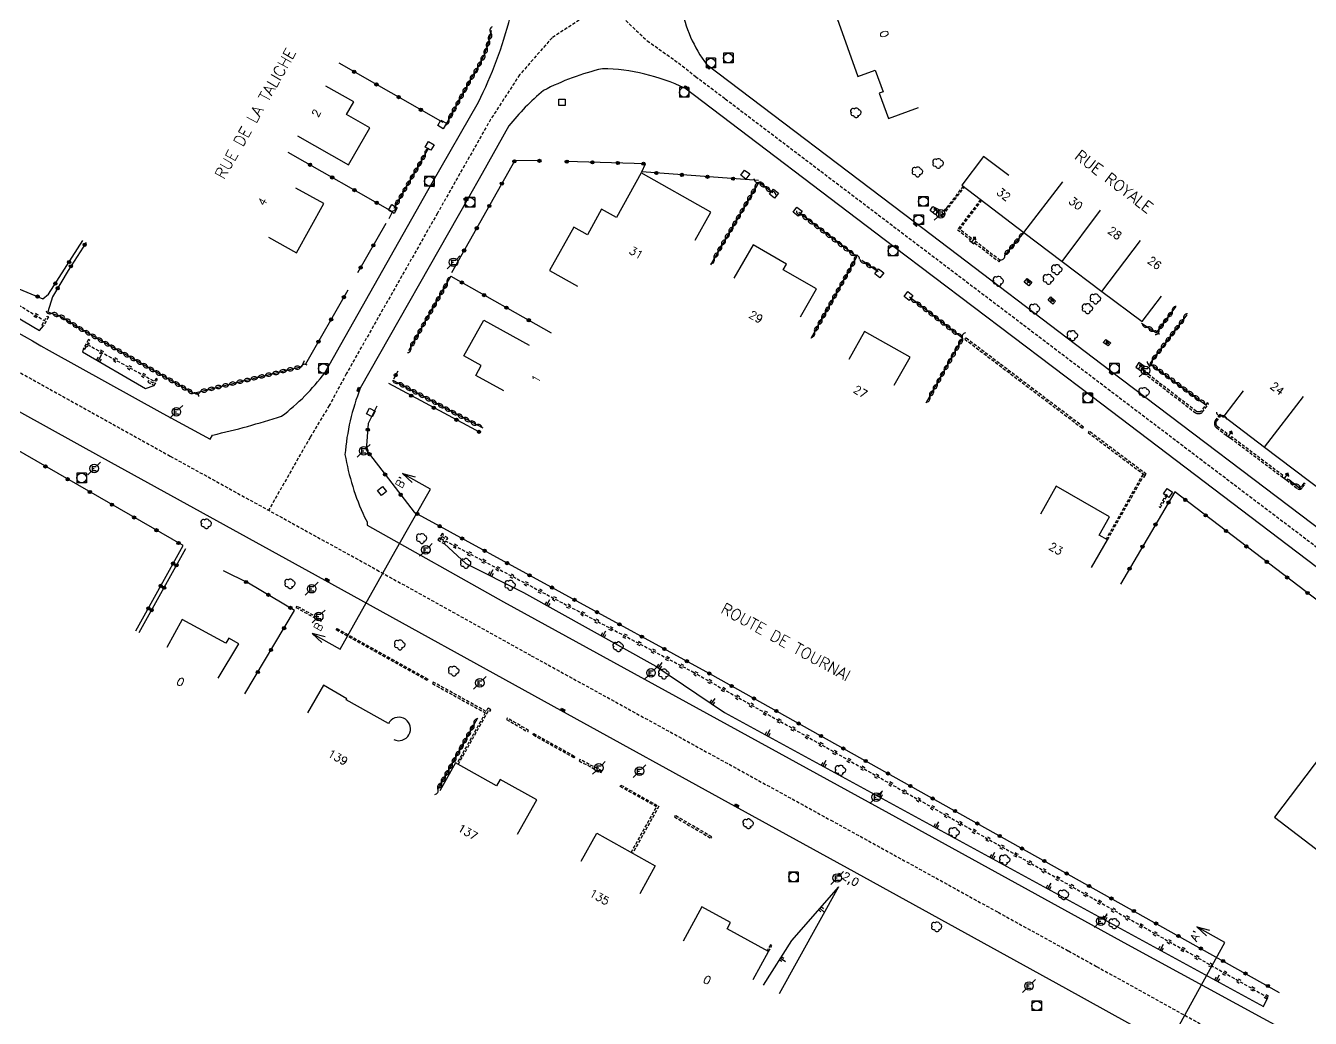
# Model space of a CAD drawing. Header units: millimetres. Extents: x 108999 to 110000, y 127999 to 129001.
# Drawn here: x 109191.7 to 109392.4, y 128719.7 to 128874.8 of the extents above; entities that cross this region are included whole.
import ezdxf
from ezdxf.enums import TextEntityAlignment as Align

# ---------------------------------------------------------------- set-up
doc = ezdxf.new("R2010")
doc.units = ezdxf.units.MM
doc.linetypes.add('DASHED', pattern=[0.75, 0.5, -0.25])
doc.layers.get('0').update_dxf_attribs({"linetype": 'CONTINUOUS'})
for name, color, linetype in [('W0001', 6, 'DASHED'), ('W0008', 7, 'CONTINUOUS'), ('W0100', 7, 'CONTINUOUS'), ('W0112', 1, 'DASHED'), ('W0211', 2, 'CONTINUOUS'), ('W0220', 5, 'DASHED'), ('W0300', 7, 'CONTINUOUS'), ('W0310', 3, 'CONTINUOUS'), ('W0322', 7, 'CONTINUOUS'), ('W0400', 7, 'CONTINUOUS'), ('W0420', 7, 'CONTINUOUS'), ('W0471', 7, 'CONTINUOUS'), ('W0851', 7, 'CONTINUOUS'), ('W0989', 7, 'CONTINUOUS'), ('W0991', 7, 'CONTINUOUS'), ('W1102', 7, 'CONTINUOUS')]:
    doc.layers.add(name, color=color, linetype=linetype)
doc.styles.get("Standard").update_dxf_attribs({"font": 'romans.shx', "width": 0.85})

# ---------------------------------------------------------------- blocks, each defined once
blk = doc.blocks.new('T471')
for p, q in [((-0.333334, 0.333334), (-0.333334, -0.333334)), ((-0.333334, 0.333334), (0.333334, 0.333334)), ((-0.333334, 0), (0, 0)), ((0.500001, 0.500001), (1.000002, 1.000002)), ((-0.500001, -0.500001), (-1.000002, -1.000002)), ((-0.333334, -0.333334), (0.333334, -0.333334))]:
    blk.add_line(p, q)
blk.add_ellipse((0, 0), major_axis=(0.471405, 0.471405), ratio=1, start_param=5.4977871438, end_param=11.780972451)
blk = doc.blocks.new('T420')
for p, q in [((0.75, 0.75), (-0.75, 0.75)), ((-0.75, 0.75), (-0.75, -0.75)), ((0.75, 0.75), (0.75, -0.75)), ((0.75, -0.75), (-0.75, -0.75))]:
    blk.add_line(p, q)
blk.add_ellipse((0, 0), major_axis=(-0.53, 0.53), ratio=1, start_param=3.926991, end_param=10.210176)
blk = doc.blocks.new('T400')
for p, q in [((-0.15, 0.3), (0.15, 0.3)), ((-0.15, -0.25), (-0.15, 0.3)), ((-0.15, 0.15), (0.15, 0.15)), ((-0.15, 0), (0.15, 0)), ((0.15, 0.3), (0.15, -0.25)), ((-0.15, -0.15), (0.15, -0.15)), ((-0.15, -0.25), (-0.15, -0.3)), ((-0.15, -0.3), (0.15, -0.3)), ((0.15, -0.3), (0.15, -0.25))]:
    blk.add_line(p, q)
blk = doc.blocks.new('t112o')
at = {"color": 0, "linetype": 'Continuous'}
for p, q in [((-0.5, 0.5), (0.5, 0.5)), ((-0.5, -0.5), (-0.5, 0.5)), ((0.5, 0.5), (0.5, -0.5)), ((0.5, -0.5), (-0.5, -0.5))]:
    blk.add_line(p, q, dxfattribs=at)
blk = doc.blocks.new('T300')
for p, q in [((-0.8, 0.51), (-0.86, 0.34)), ((-0.86, 0.34), (-0.86, 0.17)), ((-0.86, 0.17), (-0.74, 0.06)), ((-0.69, 0.63), (-0.8, 0.51)), ((-0.8, -0.06), (-0.74, 0.06)), ((-0.74, 0.06), (-0.69, 0.11)), ((-0.57, 0.69), (-0.69, 0.63)), ((-0.46, 0.69), (-0.57, 0.69)), ((-0.29, 0.63), (-0.46, 0.69)), ((-0.29, 0.63), (-0.17, 0.74)), ((-0.23, 0.57), (-0.29, 0.63)), ((-0.17, 0.74), (-0.06, 0.8)), ((-0.06, 0.8), (0.06, 0.8)), ((0.06, 0.8), (0.23, 0.74)), ((0.23, 0.74), (0.34, 0.63)), ((0.34, 0.63), (0.4, 0.51)), ((0.46, 0.46), (0.34, 0.46)), ((0.4, 0.51), (0.4, 0.46)), ((0.57, 0.4), (0.46, 0.46)), ((0.57, 0.4), (0.69, 0.29)), ((0.69, 0.29), (0.74, 0.17)), ((0.74, 0.06), (0.69, -0.17)), ((0.74, 0.17), (0.74, 0.06)), ((-0.8, -0.17), (-0.8, -0.06)), ((-0.8, -0.23), (-0.8, -0.17)), ((-0.74, -0.34), (-0.8, -0.23)), ((-0.69, -0.4), (-0.74, -0.34)), ((-0.51, -0.46), (-0.69, -0.4)), ((-0.4, -0.46), (-0.51, -0.46)), ((-0.4, -0.46), (-0.34, -0.46)), ((-0.34, -0.46), (-0.34, -0.4)), ((-0.34, -0.51), (-0.34, -0.46)), ((-0.29, -0.63), (-0.34, -0.51)), ((-0.17, -0.74), (-0.29, -0.63)), ((-0.06, -0.8), (-0.17, -0.74)), ((0.06, -0.8), (-0.06, -0.8)), ((0.17, -0.74), (0.06, -0.8)), ((0.23, -0.69), (0.17, -0.74)), ((0.29, -0.46), (0.23, -0.46)), ((0.29, -0.63), (0.23, -0.69)), ((0.46, -0.4), (0.29, -0.46)), ((0.34, -0.51), (0.29, -0.63)), ((0.34, -0.51), (0.34, -0.46)), ((0.57, -0.34), (0.46, -0.4)), ((0.63, -0.29), (0.57, -0.34)), ((0.69, -0.17), (0.63, -0.29))]:
    blk.add_line(p, q)
blk = doc.blocks.new('T851')
for p, q in [((-0.25, -0.15), (0, 0.32)), ((0, 0.32), (0.25, -0.15)), ((-0.25, -0.15), (0.25, -0.15))]:
    blk.add_line(p, q)
for major_axis in [(-0.106, 0.106), (-0.0354, 0.0354), (-0.0236, 0.0236)]:
    blk.add_ellipse((0, 0), major_axis=major_axis, ratio=1, start_param=3.926991, end_param=10.210176)
blk = doc.blocks.new('t322o')
at = {"color": 0, "linetype": 'Continuous'}
for radius in [0.25, 0.15]:
    blk.add_circle((0, 0), radius, dxfattribs=at)
blk = doc.blocks.new('t211o')
at = {"color": 0, "linetype": 'Continuous'}
for p, q in [((-0.29, 0.5), (-0.29, 0)), ((0, 1), (0, 0)), ((0.29, 0.5), (0.29, 0))]:
    blk.add_line(p, q, dxfattribs=at)
blk = doc.blocks.new('t310o')
at = {"color": 0, "linetype": 'Continuous'}
for centre, start, end in [((-0.5, 0.38), 216.8699, 323.1304), ((0.5, -0.37), 36.8699, 143.1303)]:
    blk.add_arc(centre, 0.625, start, end, dxfattribs=at)

msp = doc.modelspace()

# ---------------------------------------------------------------- linework, layer by layer
at = {"layer": 'W0001'}
for points in [[(109218.88, 129000), (109242.31, 128952.17), (109251.28, 128933.82), (109258.03, 128920), (109263.71, 128908.37), (109267.63, 128899.97), (109271.71, 128891.33), (109273.48, 128886.89), (109288.84, 128872.42), (109293.72, 128868.96), (109296.39, 128866.85), (109301.04, 128863.35), (109375.18, 128807.13), (109419.98, 128773.21)], [(109601.92, 129000), (109576.62, 128990.78), (109544.99, 128979.3), (109517.82, 128969.42), (109501.55, 128963.53), (109487.02, 128958.24), (109457.7, 128947.6), (109437.48, 128940.28), (109347.92, 128907.7), (109333.2, 128902.34), (109310.71, 128894.19), (109306.69, 128892.74), (109293.49, 128886.64), (109289.6, 128882.91), (109273.96, 128872.9), (109268.9, 128867.09), (109264.37, 128860.14), (109256.05, 128845.46), (109241.82, 128820.38), (109239.15, 128815.41), (109236.16, 128810.44), (109229.68, 128799.05)], [(109000, 128937.28), (109044.26, 128909.93), (109078.54, 128888.48), (109150.72, 128844.09), (109172.19, 128831.23), (109186.98, 128822.7), (109214.31, 128807.51), (109246.57, 128789.75), (109270.73, 128776.32), (109317.5, 128750.63), (109343.66, 128736.23), (109354.65, 128730.18), (109359.06, 128727.76)]]:
    msp.add_lwpolyline(points, dxfattribs=at)
at = {"layer": 'W0001', "flags": 128}
msp.add_lwpolyline([(109359.06, 128727.76), (109400.56, 128704.76), (109472.73, 128664.79), (109519.68, 128638.83), (109519.68, 128638.83)], dxfattribs=at)
at = {"layer": 'W0008'}
for p, q in [((109363.89, 128731.21), (109399.39, 128711.88)), ((109374.17, 128713.33), (109354.22, 128724.3))]:
    msp.add_line(p, q, dxfattribs=at)
at = {"layer": 'W0008', "flags": 128}
for points in [[(109000, 128943.19), (109053.34, 128910.28), (109110.86, 128874.83, 0.007), (109174.65, 128835.97, 0.0022), (109195.39, 128824.02), (109213.14, 128814.19), (109220.57, 128810.17), (109220.94, 128810.81, 0.0218), (109231.72, 128813.75, 0.0705), (109238.46, 128820.55), (109255.26, 128850.21), (109262.45, 128862.8, 0.0532), (109267.42, 128876.12, 0.0559), (109268.23, 128884.47, 0.084666), (109264.51, 128901.01), (109250.17, 128930.37), (109233.16, 128965.17), (109216.07, 129000)], [(109354.22, 128724.3), (109320.12, 128743.11), (109302.57, 128752.75), (109275.33, 128767.75), (109238.52, 128788.1), (109203.64, 128807.32), (109191.12, 128814.21, -0.0036), (109167.33, 128827.89, -0.0048), (109152.92, 128836.54), (109092.01, 128873.95), (109047.62, 128901.24), (109047.82, 128901.74), (109024.44, 128916.31), (109000, 128931.41)], [(109406.74, 128925.88), (109368.74, 128912.09), (109338.33, 128900.96), (109332.56, 128898.91), (109331.88, 128892.38), (109316.39, 128886.71), (109312.81, 128891.74), (109301.28, 128887.58, 0.0805), (109296.41, 128883.77, 0.0662), (109294.17, 128877.78, 0.1204), (109298.15, 128868.7), (109330.58, 128844.12), (109361.15, 128820.88), (109396.51, 128794.11)], [(109445.88, 128750.39), (109427.43, 128764.43), (109393.38, 128790.23), (109358.36, 128816.76), (109327.37, 128840.22), (109294.72, 128864.99, 0.107), (109281.83, 128868.06, 0.0603), (109272.64, 128864.65, 0.0498), (109267.22, 128859.12), (109263.03, 128851.68), (109260.8, 128847.7), (109244.01, 128818.14, 0.0724), (109241.61, 128807.75, 0.0637), (109244.65, 128797.99), (109245.08, 128797.24), (109245.08, 128796.71), (109266.36, 128784.73), (109326.58, 128751.72), (109363.89, 128731.21)]]:
    msp.add_lwpolyline(points, format="xyb", dxfattribs=at)
for points in [[(109238.5, 128779.25), (109236.51, 128779.79), (109240.87, 128777.34), (109246.82, 128787.92), (109249.48, 128792.64), (109254.95, 128802.35), (109250.59, 128804.8), (109252.58, 128804.26), (109252.58, 128804.26)], [(109250.59, 128804.8), (109252.09, 128803.39), (109252.09, 128803.39)], [(109236.51, 128779.79), (109238.01, 128778.37), (109238.01, 128778.37)], [(109362.87, 128708.25), (109360.88, 128708.78), (109365.26, 128706.37), (109371.11, 128717.01), (109373.72, 128721.76), (109379.09, 128731.52), (109374.71, 128733.93), (109376.7, 128733.41), (109376.7, 128733.41)], [(109374.71, 128733.93), (109376.22, 128732.53), (109376.22, 128732.53)]]:
    msp.add_lwpolyline(points, dxfattribs=at)
at = {"layer": 'W0100'}
for points in [[(109326.91, 128881.97), (109325.22, 128886.67), (109317.93, 128884.06), (109319.38, 128880.09), (109319.98, 128880.31), (109321.14, 128876.88), (109318.5, 128875.91), (109321.75, 128866.86), (109324.46, 128867.85), (109325.69, 128864.46), (109325.09, 128864.24), (109326.53, 128860.29), (109331.23, 128861.99)], [(109296.32, 128841.28), (109298.77, 128845.64), (109287.89, 128851.76), (109284.04, 128844.8), (109281.7, 128846.1), (109279.48, 128842.09), (109277.36, 128843.27), (109273.57, 128836.54), (109277.92, 128834.08)], [(109333.48, 128845.56), (109334.03, 128846.23), (109333.63, 128846.19), (109334.07, 128845.84), (109334.03, 128846.23)], [(109312.81, 128829.3), (109315.3, 128833.63), (109310.07, 128836.64), (109310.58, 128837.52), (109305.38, 128840.52), (109302.37, 128835.31)], [(109339.54, 128840.94), (109340.15, 128841.73), (109339.75, 128841.68), (109340.2, 128841.33), (109340.15, 128841.73)], [(109348.1, 128834.42), (109348.56, 128834.97), (109348.17, 128834.94), (109348.6, 128834.58), (109348.56, 128834.97)], [(109351.87, 128831.57), (109352.25, 128832.07), (109351.86, 128832.02), (109352.3, 128831.67), (109352.25, 128832.07)], [(109266.43, 128817.71), (109262.05, 128820.13), (109262.91, 128821.68), (109260.19, 128823.18), (109263.29, 128828.78), (109270.38, 128824.86)], [(109360.48, 128825.02), (109360.88, 128825.47), (109360.48, 128825.44), (109360.9, 128825.07), (109360.88, 128825.47)], [(109365.62, 128821.11), (109366.1, 128821.83), (109365.71, 128821.75), (109366.18, 128821.44), (109366.1, 128821.83)], [(109379.31, 128810.78), (109379.98, 128810.34)], [(109379.64, 128810.56), (109380.2, 128811.39), (109379.8, 128811.31), (109380.28, 128811), (109380.2, 128811.39)], [(109388.02, 128804.28), (109388.76, 128803.75)], [(109388.39, 128804.01), (109388.98, 128804.83), (109388.58, 128804.76), (109389.07, 128804.36), (109388.98, 128804.83)], [(109221.82, 128772.8), (109225.02, 128778.16), (109223.47, 128779.08), (109223, 128778.28), (109216.19, 128781.98), (109213.8, 128777.59)], [(109268.58, 128748.42), (109271.59, 128753.8), (109265.88, 128757), (109265.31, 128755.99), (109258.87, 128759.59), (109256.43, 128755.23)], [(109278.51, 128744.22), (109280.94, 128748.59), (109290.09, 128743.49), (109287.66, 128739.12)], [(109305.37, 128725.71), (109307.78, 128730.09), (109301.32, 128733.65), (109301.85, 128734.61), (109297.37, 128737.08), (109294.43, 128731.73)]]:
    msp.add_lwpolyline(points, dxfattribs=at)
at = {"layer": 'W0100', "flags": 128}
for points in [[(109234.21, 128857.56), (109242.17, 128853.03), (109245.48, 128858.84), (109241.87, 128860.9), (109242.98, 128862.86), (109238.64, 128865.34)], [(109345.35, 128851.34), (109341.36, 128854.36), (109337.97, 128849.87), (109347.69, 128842.44), (109353.66, 128837.95), (109359.86, 128833.25), (109366.19, 128828.53), (109369.18, 128832.53)], [(109229.66, 128841.71), (109234.02, 128839.27), (109238.32, 128846.97), (109233.96, 128849.41)], [(109339.34, 128841.34), (109339.21, 128841.19), (109339.86, 128840.68), (109339.97, 128840.84)], [(109327.44, 128818.62), (109329.9, 128822.98), (109322.77, 128826.99), (109320.32, 128822.63)], [(109381.97, 128817.74), (109378.92, 128813.78), (109385.27, 128808.9), (109394.45, 128801.98), (109397.46, 128805.97)], [(109358.26, 128790.09), (109360.75, 128794.42), (109359.44, 128795.17), (109361.08, 128798.04), (109352.74, 128802.81), (109350.26, 128798.46)]]:
    msp.add_lwpolyline(points, dxfattribs=at)
for points in [[(109334.61, 128845.96), (109334.25, 128845.73), (109333.9, 128845.24), (109333.05, 128845.88), (109333.34, 128846.35), (109333.45, 128846.51)], [(109348.19, 128835.27), (109348.94, 128834.68), (109348.48, 128834.12), (109347.73, 128834.71)], [(109351.89, 128832.38), (109352.62, 128831.75), (109352.23, 128831.26), (109351.5, 128831.89)], [(109360.5, 128825.74), (109361.26, 128825.2), (109360.86, 128824.75), (109360.1, 128825.29)], [(109365.67, 128822.15), (109365.19, 128821.42), (109366.05, 128820.79), (109366.53, 128821.51)], [(109405.28, 128775.41), (109386.82, 128751.07), (109401.43, 128739.93), (109419.93, 128764.27)]]:
    msp.add_lwpolyline(points, close=True, dxfattribs=at)
at = {"layer": 'W0100'}
msp.add_lwpolyline([(109249.24, 128763.22, 2.073992), (109248.59, 128766.01, 0.0354), (109248.42, 128765.73), (109241.79, 128769.45), (109241.88, 128769.58), (109238.27, 128771.7), (109235.74, 128767.39)], format="xyb", dxfattribs=at)
at = {"layer": 'W0112'}
for points in [[(109338.19, 128849.7), (109334.67, 128845.08), (109334.98, 128844.88), (109335.12, 128845.09), (109335.03, 128845.15), (109338.39, 128849.55)], [(109340.92, 128847.61), (109337.32, 128842.9), (109339.34, 128841.34), (109339.49, 128841.53), (109337.67, 128842.95), (109341.12, 128847.46)], [(109360.75, 128794.43), (109366.34, 128804.3), (109366.46, 128804.23), (109366.81, 128804.68), (109357.87, 128811.41), (109357.72, 128811.21), (109366.46, 128804.63), (109366.4, 128804.56), (109366.25, 128804.65), (109360.53, 128794.55)], [(109369.94, 128801.58), (109368.81, 128799.58), (109369.02, 128799.46), (109370.15, 128801.44)], [(109259.32, 128759.34), (109264.05, 128767.78), (109264.31, 128767.64), (109264.42, 128767.86), (109263.95, 128768.12), (109263.66, 128767.61), (109255.4, 128772.19), (109255.28, 128771.97), (109263.54, 128767.39), (109259.1, 128759.46)], [(109286.34, 128745.58), (109290.3, 128752.7), (109284.6, 128755.89), (109284.73, 128756.11), (109290.64, 128752.79), (109286.56, 128745.46)], [(109307.78, 128730.08), (109308.31, 128731.04), (109308.1, 128731.16), (109307.56, 128730.21)]]:
    msp.add_lwpolyline(points, dxfattribs=at)
for points in [[(109339.98, 128840.85), (109343.85, 128837.88), (109344, 128838.08), (109340.13, 128841.05)], [(109194.28, 128827.99), (109195.06, 128829.4), (109195.28, 128829.28), (109194.5, 128827.87)], [(109338.44, 128825.8), (109356.86, 128811.85), (109357.01, 128812.05), (109338.59, 128826)], [(109201.55, 128825.72), (109200.76, 128824.34), (109200.97, 128824.21), (109201.77, 128825.59)], [(109366.43, 128820.52), (109374.49, 128814.3), (109374.6, 128814.23), (109374.72, 128814.19), (109374.85, 128814.17), (109374.98, 128814.17), (109375.12, 128814.18), (109375.22, 128814.19), (109375.32, 128814.21), (109375.41, 128814.25), (109375.49, 128814.3), (109375.55, 128814.36), (109376.55, 128815.69), (109376.35, 128815.84), (109375.36, 128814.53), (109375.33, 128814.5), (109375.3, 128814.47), (109375.25, 128814.45), (109375.18, 128814.44), (109375.09, 128814.43), (109374.98, 128814.42), (109374.87, 128814.42), (109374.78, 128814.43), (109374.71, 128814.46), (109374.64, 128814.5), (109366.58, 128820.72)], [(109212.11, 128819.66), (109211.7, 128818.89), (109210.92, 128819.31), (109210.8, 128819.09), (109211.8, 128818.55), (109212.33, 128819.54)], [(109378.28, 128814.03), (109377.59, 128813.07), (109377.51, 128812.94), (109377.47, 128812.79), (109377.46, 128812.64), (109377.47, 128812.48), (109377.51, 128812.32), (109377.54, 128812.24), (109377.59, 128812.16), (109377.64, 128812.09), (109377.69, 128812.02), (109377.76, 128811.96), (109379.31, 128810.78), (109379.46, 128810.98), (109377.91, 128812.16), (109377.87, 128812.2), (109377.83, 128812.24), (109377.8, 128812.29), (109377.77, 128812.35), (109377.75, 128812.41), (109377.72, 128812.52), (109377.71, 128812.64), (109377.72, 128812.75), (109377.74, 128812.84), (109377.79, 128812.92), (109378.49, 128813.88)], [(109379.98, 128810.34), (109388.02, 128804.28), (109388.17, 128804.48), (109380.13, 128810.54)], [(109391.43, 128803.28), (109391.04, 128802.8), (109390.97, 128802.72), (109390.9, 128802.65), (109390.82, 128802.6), (109390.76, 128802.57), (109390.72, 128802.57), (109390.7, 128802.57), (109390.68, 128802.58), (109390.65, 128802.59), (109390.62, 128802.61), (109390.59, 128802.63), (109388.91, 128803.95), (109388.76, 128803.75), (109390.44, 128802.44), (109390.48, 128802.4), (109390.53, 128802.37), (109390.58, 128802.35), (109390.63, 128802.33), (109390.69, 128802.32), (109390.81, 128802.33), (109390.93, 128802.37), (109391.05, 128802.45), (109391.15, 128802.54), (109391.24, 128802.64), (109391.62, 128803.12)], [(109257.7, 128794.72), (109256.94, 128795.16), (109257.01, 128795.27), (109256.81, 128795.41), (109256.11, 128794.41), (109257.15, 128793.79), (109257.28, 128794.01), (109256.47, 128794.49), (109256.8, 128794.96), (109257.57, 128794.5)], [(109237.97, 128781.91), (109234.07, 128784.09), (109233.95, 128783.88), (109237.85, 128781.69)], [(109254.44, 128772.46), (109240.24, 128780.35), (109240.37, 128780.57), (109254.56, 128772.68)], [(109270.29, 128764.66), (109266.98, 128766.57), (109266.86, 128766.35), (109270.16, 128764.45)], [(109277.38, 128760.37), (109270.98, 128763.94), (109271.1, 128764.15), (109277.51, 128760.59)], [(109281.76, 128758.3), (109278.31, 128760.11), (109278.19, 128759.89), (109281.64, 128758.08)], [(109293.08, 128751.14), (109298.8, 128747.8), (109298.92, 128748.02), (109293.21, 128751.36)]]:
    msp.add_lwpolyline(points, close=True, dxfattribs=at)
at = {"layer": 'W0211', "flags": 128}
for points in [[(109059.71, 128912.94), (109058.5, 128911.45), (109057.72, 128909.79), (109071.73, 128901.25), (109088.89, 128891.16), (109111.78, 128876.01), (109126.42, 128866.83), (109150.6, 128851.96), (109175.47, 128838.04), (109193.86, 128827.16), (109194.5, 128827.87)], [(109200.76, 128824.34), (109200.6, 128823.81), (109210.42, 128818.1), (109211.8, 128818.55)], [(109257.15, 128793.79), (109260.51, 128790.74), (109269.49, 128786.19), (109290.18, 128774.67), (109300.91, 128767.45), (109385.14, 128721.49), (109385.79, 128722.93)], [(109318.72, 128740.18), (109309.46, 128723.46)]]:
    msp.add_lwpolyline(points, dxfattribs=at)
at = {"layer": 'W0211'}
msp.add_lwpolyline([(109318.72, 128740.18), (109311.37, 128731.83), (109306.94, 128724.84)], dxfattribs=at)
at = {"layer": 'W0220'}
for p, q in [((109159.22, 128850.35), (109194.66, 128828.68)), ((109192.99, 128829.41), (109193.2, 128829.28)), ((109193.2, 128829.28), (109193.41, 128829.15)), ((109193.25, 128829.84), (109193.46, 128829.71)), ((109193.46, 128829.71), (109193.67, 128829.58)), ((109201.23, 128824.75), (109201.45, 128824.63)), ((109201.39, 128824.94), (109211.86, 128819.19)), ((109201.47, 128825.18), (109201.69, 128825.06)), ((109203.44, 128824.1), (109203.66, 128823.98)), ((109203.66, 128823.98), (109203.88, 128823.86)), ((109203.2, 128823.66), (109203.42, 128823.54)), ((109203.42, 128823.54), (109203.64, 128823.42)), ((109205.39, 128822.46), (109205.61, 128822.34)), ((109205.61, 128822.34), (109205.83, 128822.22)), ((109205.63, 128822.9), (109205.85, 128822.78)), ((109205.85, 128822.78), (109206.07, 128822.65)), ((109207.58, 128821.25), (109207.8, 128821.13)), ((109207.8, 128821.13), (109208.02, 128821.01)), ((109207.82, 128821.69), (109208.04, 128821.57)), ((109208.04, 128821.57), (109208.26, 128821.45)), ((109209.77, 128820.05), (109209.99, 128819.93)), ((109209.99, 128819.93), (109210.21, 128819.81)), ((109210.01, 128820.49), (109210.23, 128820.37)), ((109210.23, 128820.37), (109210.45, 128820.25)), ((109256.58, 128794.65), (109295.96, 128773.79)), ((109258.74, 128793.79), (109258.96, 128793.67)), ((109258.51, 128793.34), (109258.73, 128793.23)), ((109258.73, 128793.23), (109258.95, 128793.11)), ((109258.96, 128793.67), (109259.18, 128793.55)), ((109260.72, 128792.17), (109260.94, 128792.06)), ((109260.94, 128792.06), (109261.16, 128791.94)), ((109260.95, 128792.62), (109261.17, 128792.5)), ((109261.17, 128792.5), (109261.39, 128792.38)), ((109262.93, 128791), (109263.15, 128790.89)), ((109263.15, 128790.89), (109263.37, 128790.77)), ((109263.16, 128791.45), (109263.38, 128791.33)), ((109263.38, 128791.33), (109263.6, 128791.21)), ((109265.14, 128789.83), (109265.36, 128789.72)), ((109265.37, 128790.28), (109265.59, 128790.16)), ((109265.59, 128790.16), (109265.81, 128790.04)), ((109265.36, 128789.72), (109265.58, 128789.6)), ((109267.35, 128788.66), (109267.57, 128788.55)), ((109267.57, 128788.55), (109267.79, 128788.43)), ((109267.58, 128789.11), (109267.8, 128788.99)), ((109267.8, 128788.99), (109268.02, 128788.87)), ((109269.79, 128787.93), (109270.01, 128787.82)), ((109270.01, 128787.82), (109270.23, 128787.7)), ((109269.55, 128787.49), (109269.78, 128787.38)), ((109269.78, 128787.38), (109270, 128787.26)), ((109271.76, 128786.32), (109271.98, 128786.21)), ((109271.98, 128786.21), (109272.21, 128786.09)), ((109272, 128786.76), (109272.22, 128786.65)), ((109272.22, 128786.65), (109272.44, 128786.53)), ((109273.97, 128785.15), (109274.19, 128785.04)), ((109274.19, 128785.04), (109274.41, 128784.92)), ((109274.21, 128785.59), (109274.43, 128785.48)), ((109274.43, 128785.48), (109274.65, 128785.36)), ((109276.18, 128783.98), (109276.4, 128783.87)), ((109276.4, 128783.87), (109276.62, 128783.75)), ((109276.42, 128784.42), (109276.64, 128784.31)), ((109276.64, 128784.31), (109276.86, 128784.19)), ((109278.39, 128782.81), (109278.61, 128782.69)), ((109278.61, 128782.69), (109278.83, 128782.58)), ((109278.62, 128783.25), (109278.85, 128783.14)), ((109278.85, 128783.14), (109279.07, 128783.02)), ((109280.83, 128782.08), (109281.05, 128781.97)), ((109281.05, 128781.97), (109281.28, 128781.85)), ((109280.6, 128781.64), (109280.82, 128781.52)), ((109280.82, 128781.52), (109281.04, 128781.41)), ((109282.81, 128780.47), (109283.03, 128780.35)), ((109283.03, 128780.35), (109283.25, 128780.24)), ((109283.04, 128780.91), (109283.26, 128780.8)), ((109283.26, 128780.8), (109283.48, 128780.68)), ((109285.25, 128779.74), (109285.47, 128779.63)), ((109285.02, 128779.3), (109285.24, 128779.18)), ((109285.24, 128779.18), (109285.46, 128779.07)), ((109285.47, 128779.63), (109285.69, 128779.51)), ((109287.23, 128778.13), (109287.45, 128778.01)), ((109287.45, 128778.01), (109287.67, 128777.9)), ((109287.46, 128778.57), (109287.68, 128778.46)), ((109287.68, 128778.46), (109287.9, 128778.34)), ((109289.44, 128776.96), (109289.66, 128776.84)), ((109289.66, 128776.84), (109289.88, 128776.73)), ((109289.67, 128777.4), (109289.89, 128777.28)), ((109289.89, 128777.28), (109290.11, 128777.17)), ((109291.65, 128775.79), (109291.87, 128775.67)), ((109291.88, 128776.23), (109292.1, 128776.11)), ((109292.1, 128776.11), (109292.32, 128776)), ((109291.87, 128775.67), (109292.09, 128775.56)), ((109293.85, 128774.62), (109294.08, 128774.5)), ((109294.08, 128774.5), (109294.3, 128774.39)), ((109294.09, 128775.06), (109294.31, 128774.94)), ((109294.31, 128774.94), (109294.53, 128774.83)), ((109295.96, 128773.79), (109385.79, 128722.93)), ((109296.3, 128773.88), (109296.52, 128773.76)), ((109296.52, 128773.76), (109296.74, 128773.63)), ((109296.05, 128773.45), (109296.27, 128773.32)), ((109296.27, 128773.32), (109296.49, 128773.2)), ((109298.23, 128772.21), (109298.45, 128772.09)), ((109298.45, 128772.09), (109298.66, 128771.97)), ((109298.48, 128772.65), (109298.69, 128772.53)), ((109298.69, 128772.53), (109298.91, 128772.4)), ((109300.41, 128770.98), (109300.62, 128770.86)), ((109300.62, 128770.86), (109300.84, 128770.74)), ((109300.65, 128771.42), (109300.87, 128771.29)), ((109300.87, 128771.29), (109301.09, 128771.17)), ((109302.58, 128769.75), (109302.8, 128769.63)), ((109302.83, 128770.19), (109303.04, 128770.06)), ((109303.04, 128770.06), (109303.26, 128769.94)), ((109302.8, 128769.63), (109303.02, 128769.5)), ((109304.76, 128768.52), (109304.97, 128768.4)), ((109304.97, 128768.4), (109305.19, 128768.27)), ((109305, 128768.95), (109305.22, 128768.83)), ((109305.22, 128768.83), (109305.44, 128768.71)), ((109307.18, 128767.72), (109307.4, 128767.6)), ((109306.93, 128767.29), (109307.15, 128767.16)), ((109307.15, 128767.16), (109307.37, 128767.04)), ((109307.4, 128767.6), (109307.61, 128767.48)), ((109309.11, 128766.06), (109309.32, 128765.93)), ((109309.32, 128765.93), (109309.54, 128765.81)), ((109309.35, 128766.49), (109309.57, 128766.37)), ((109309.57, 128766.37), (109309.79, 128766.24)), ((109311.28, 128764.82), (109311.5, 128764.7)), ((109311.5, 128764.7), (109311.72, 128764.58)), ((109311.53, 128765.26), (109311.75, 128765.14)), ((109311.75, 128765.14), (109311.96, 128765.01)), ((109313.7, 128764.03), (109313.92, 128763.9)), ((109313.92, 128763.9), (109314.14, 128763.78)), ((109313.46, 128763.59), (109313.68, 128763.47)), ((109313.68, 128763.47), (109313.89, 128763.35)), ((109315.63, 128762.36), (109315.85, 128762.24)), ((109315.85, 128762.24), (109316.07, 128762.11)), ((109315.88, 128762.8), (109316.1, 128762.67)), ((109316.1, 128762.67), (109316.32, 128762.55)), ((109317.81, 128761.13), (109318.03, 128761.01)), ((109318.03, 128761.01), (109318.24, 128760.88)), ((109318.06, 128761.56), (109318.27, 128761.44)), ((109318.27, 128761.44), (109318.49, 128761.32)), ((109319.98, 128759.9), (109320.2, 128759.77)), ((109320.2, 128759.77), (109320.42, 128759.65)), ((109320.23, 128760.33), (109320.45, 128760.21)), ((109320.45, 128760.21), (109320.67, 128760.09)), ((109322.16, 128758.67), (109322.38, 128758.54)), ((109322.38, 128758.54), (109322.6, 128758.42)), ((109322.41, 128759.1), (109322.62, 128758.98)), ((109322.62, 128758.98), (109322.84, 128758.85)), ((109324.58, 128757.87), (109324.8, 128757.75)), ((109324.8, 128757.75), (109325.02, 128757.62)), ((109324.34, 128757.43), (109324.55, 128757.31)), ((109324.55, 128757.31), (109324.77, 128757.19)), ((109326.51, 128756.2), (109326.73, 128756.08)), ((109326.73, 128756.08), (109326.95, 128755.96)), ((109326.76, 128756.64), (109326.98, 128756.51)), ((109326.98, 128756.51), (109327.19, 128756.39)), ((109328.69, 128754.97), (109328.9, 128754.85)), ((109328.9, 128754.85), (109329.12, 128754.72)), ((109328.93, 128755.41), (109329.15, 128755.28)), ((109329.15, 128755.28), (109329.37, 128755.16)), ((109330.86, 128753.74), (109331.08, 128753.62)), ((109331.11, 128754.17), (109331.33, 128754.05)), ((109331.33, 128754.05), (109331.54, 128753.93)), ((109331.08, 128753.62), (109331.3, 128753.49)), ((109333.04, 128752.51), (109333.26, 128752.38)), ((109333.26, 128752.38), (109333.47, 128752.26)), ((109333.28, 128752.94), (109333.5, 128752.82)), ((109333.5, 128752.82), (109333.72, 128752.7)), ((109335.46, 128751.71), (109335.68, 128751.59)), ((109335.21, 128751.27), (109335.43, 128751.15)), ((109335.43, 128751.15), (109335.65, 128751.03)), ((109335.68, 128751.59), (109335.89, 128751.46)), ((109337.39, 128750.04), (109337.61, 128749.92)), ((109337.61, 128749.92), (109337.82, 128749.8)), ((109337.64, 128750.48), (109337.85, 128750.35)), ((109337.85, 128750.35), (109338.07, 128750.23)), ((109339.56, 128748.81), (109339.78, 128748.69)), ((109339.78, 128748.69), (109340, 128748.56)), ((109339.81, 128749.25), (109340.03, 128749.12)), ((109340.03, 128749.12), (109340.25, 128749)), ((109341.99, 128748.01), (109342.2, 128747.89)), ((109342.2, 128747.89), (109342.42, 128747.77)), ((109341.74, 128747.58), (109341.96, 128747.46)), ((109341.96, 128747.46), (109342.18, 128747.33)), ((109343.92, 128746.35), (109344.13, 128746.22)), ((109344.13, 128746.22), (109344.35, 128746.1)), ((109344.16, 128746.78), (109344.38, 128746.66)), ((109344.38, 128746.66), (109344.6, 128746.54)), ((109346.09, 128745.12), (109346.31, 128744.99)), ((109346.31, 128744.99), (109346.53, 128744.87)), ((109346.34, 128745.55), (109346.55, 128745.43)), ((109346.55, 128745.43), (109346.77, 128745.3)), ((109348.27, 128743.88), (109348.48, 128743.76)), ((109348.48, 128743.76), (109348.7, 128743.64)), ((109348.51, 128744.32), (109348.73, 128744.2)), ((109348.73, 128744.2), (109348.95, 128744.07)), ((109350.44, 128742.65), (109350.66, 128742.53)), ((109350.66, 128742.53), (109350.88, 128742.41)), ((109350.69, 128743.09), (109350.91, 128742.96)), ((109350.91, 128742.96), (109351.12, 128742.84)), ((109352.86, 128741.86), (109353.08, 128741.73)), ((109353.08, 128741.73), (109353.3, 128741.61)), ((109352.62, 128741.42), (109352.83, 128741.3)), ((109352.83, 128741.3), (109353.05, 128741.17)), ((109354.79, 128740.19), (109355.01, 128740.07)), ((109355.01, 128740.07), (109355.23, 128739.94)), ((109355.04, 128740.62), (109355.26, 128740.5)), ((109355.26, 128740.5), (109355.47, 128740.38)), ((109356.97, 128738.96), (109357.19, 128738.83)), ((109357.19, 128738.83), (109357.4, 128738.71)), ((109357.21, 128739.39), (109357.43, 128739.27)), ((109357.43, 128739.27), (109357.65, 128739.15)), ((109359.14, 128737.73), (109359.36, 128737.6)), ((109359.36, 128737.6), (109359.58, 128737.48)), ((109359.39, 128738.16), (109359.61, 128738.04)), ((109359.61, 128738.04), (109359.83, 128737.91)), ((109361.32, 128736.49), (109361.54, 128736.37)), ((109361.54, 128736.37), (109361.75, 128736.25)), ((109361.57, 128736.93), (109361.78, 128736.81)), ((109361.78, 128736.81), (109362, 128736.68)), ((109363.74, 128735.7), (109363.96, 128735.57)), ((109363.96, 128735.57), (109364.18, 128735.45)), ((109363.49, 128735.26), (109363.71, 128735.14)), ((109363.71, 128735.14), (109363.93, 128735.02)), ((109365.67, 128734.03), (109365.89, 128733.91)), ((109365.89, 128733.91), (109366.11, 128733.78)), ((109365.92, 128734.47), (109366.13, 128734.34)), ((109366.13, 128734.34), (109366.35, 128734.22)), ((109367.85, 128732.8), (109368.06, 128732.68)), ((109368.06, 128732.68), (109368.28, 128732.55)), ((109368.09, 128733.23), (109368.31, 128733.11)), ((109368.31, 128733.11), (109368.53, 128732.99)), ((109370.02, 128731.57), (109370.24, 128731.44)), ((109370.27, 128732), (109370.49, 128731.88)), ((109370.49, 128731.88), (109370.7, 128731.76)), ((109370.24, 128731.44), (109370.46, 128731.32)), ((109372.2, 128730.34), (109372.41, 128730.21)), ((109372.41, 128730.21), (109372.63, 128730.09)), ((109372.44, 128730.77), (109372.66, 128730.65)), ((109372.66, 128730.65), (109372.88, 128730.52)), ((109374.62, 128729.54), (109374.84, 128729.42)), ((109374.37, 128729.1), (109374.59, 128728.98)), ((109374.59, 128728.98), (109374.81, 128728.86)), ((109374.84, 128729.42), (109375.05, 128729.29)), ((109376.55, 128727.87), (109376.77, 128727.75)), ((109376.77, 128727.75), (109376.98, 128727.63)), ((109376.79, 128728.31), (109377.01, 128728.18)), ((109377.01, 128728.18), (109377.23, 128728.06)), ((109378.72, 128726.64), (109378.94, 128726.52)), ((109378.94, 128726.52), (109379.16, 128726.39)), ((109378.97, 128727.08), (109379.19, 128726.95)), ((109379.19, 128726.95), (109379.4, 128726.83)), ((109381.15, 128725.84), (109381.36, 128725.72)), ((109381.36, 128725.72), (109381.58, 128725.6)), ((109380.9, 128725.41), (109381.12, 128725.29)), ((109381.12, 128725.29), (109381.33, 128725.16)), ((109383.07, 128724.18), (109383.29, 128724.05)), ((109383.29, 128724.05), (109383.51, 128723.93)), ((109383.32, 128724.61), (109383.54, 128724.49)), ((109383.54, 128724.49), (109383.76, 128724.37)), ((109385.25, 128722.94), (109385.47, 128722.82)), ((109385.47, 128722.82), (109385.67, 128722.71)), ((109385.5, 128723.38), (109385.71, 128723.26)), ((109385.71, 128723.26), (109385.91, 128723.14))]:
    msp.add_line(p, q, dxfattribs=at)
at = {"layer": 'W0310', "flags": 128}
msp.add_lwpolyline([(109257.3, 128859.18), (109261.16, 128866.21, 0.0203), (109263.26, 128869.94, 0.0477), (109264.49, 128874.01)], format="xyb", dxfattribs=at)
for points in [[(109249.28, 128846.26), (109254.72, 128855.67)], [(109308.44, 128848.68), (109306.26, 128850.34), (109298.71, 128837.43)], [(109314.43, 128825.94), (109321.57, 128838.63), (109312.52, 128845.56)], [(109347.69, 128842.44), (109344.64, 128838.87)], [(109324.93, 128836.3), (109322.38, 128838.06)], [(109258.15, 128835.61), (109251.56, 128823.98)], [(109332.43, 128815.82), (109338.12, 128825.93), (109329.84, 128832.35)], [(109195.2, 128830.08), (109197.31, 128829.3), (109200.22, 128827.44), (109217.93, 128817.33), (109234.85, 128821.5), (109235.27, 128822.46)], [(109366.04, 128828.28), (109368.41, 128826.79), (109371.44, 128830.85)], [(109373.13, 128829.59), (109367.36, 128821.99), (109376.12, 128815.54)], [(109263.2, 128811.87), (109249.15, 128819.35)], [(109378.49, 128813.88), (109378.88, 128813.58)], [(109389.04, 128803.91), (109390.98, 128802.42)]]:
    msp.add_lwpolyline(points, dxfattribs=at)
at = {"layer": 'W0310'}
msp.add_lwpolyline([(109262.33, 128766.58), (109256.08, 128755.42)], dxfattribs=at)
at = {"layer": 'W0322', "flags": 128}
for points in [[(109000, 128948.97), (109033.71, 128928.48), (109054.61, 128916.04), (109095.64, 128891.14), (109124.26, 128873.34), (109180.05, 128839.05), (109185.58, 128835.74), (109194.43, 128832.1), (109195.27, 128832.8), (109200.68, 128841.21)], [(109248.5, 128844.67), (109249.04, 128845.7), (109232.74, 128854.98)], [(109272.08, 128853.66), (109268.16, 128853.71), (109258.27, 128836.15)], [(109306.23, 128850.59), (109288, 128851.92), (109288.58, 128853.2), (109276.15, 128853.54)], [(109243.63, 128836.22), (109248.03, 128843.93)], [(109201.17, 128840.89), (109198.37, 128836.54), (109195.92, 128832.39), (109195.2, 128830.08)], [(109235.49, 128821.92), (109242.09, 128833.5)], [(109249.87, 128820.79), (109249.19, 128819.54)], [(109262.82, 128811.17), (109248.44, 128818.84)], [(109246.59, 128815.32), (109245.24, 128812.62), (109244.94, 128808.47), (109252.41, 128798.74), (109298.55, 128773.54), (109387.59, 128723.71)], [(109208.95, 128780.23), (109216.31, 128793.54), (109185.07, 128811.5), (109174.95, 128795.29)], [(109427.18, 128759.7), (109419.8, 128765.11), (109405.36, 128775.97), (109371.26, 128801.93), (109362.77, 128787.5)], [(109209.48, 128779.94), (109216.73, 128793.06)], [(109225.95, 128770.34), (109233.75, 128783.41), (109226.55, 128787.66), (109222.61, 128789.6)]]:
    msp.add_lwpolyline(points, dxfattribs=at)
at = {"layer": 'W0322'}
for points in [[(109256.96, 128859.66), (109240.68, 128868.92)], [(109258.15, 128835.61), (109273.81, 128826.78)]]:
    msp.add_lwpolyline(points, dxfattribs=at)
at = {"layer": 'W1102'}
for p, q in [((109347.69, 128842.44), (109353.76, 128850.39)), ((109353.66, 128837.95), (109359.67, 128845.94)), ((109359.86, 128833.25), (109365.9, 128841.21)), ((109385.27, 128808.9), (109391.37, 128816.82))]:
    msp.add_line(p, q, dxfattribs=at)

# ---------------------------------------------------------------- block references
at = {"layer": 'W0112'}
msp.add_blockref('t112o', (109275.51, 128862.79), dxfattribs=at)
for p, rotation in [((109256.79, 128859.34), 239.7179298075538), ((109254.84, 128855.99), 59.71792980755378), ((109304.15, 128851.51), 52.81978306134203), ((109308.64, 128848.53), 322.6674374365343), ((109249.1, 128846.13), 60.51410419857503), ((109312.32, 128845.71), 322.6674374365343), ((109325.08, 128836.09), 321.8617079803221), ((109329.66, 128832.53), 321.8617079803221), ((109245.65, 128814.33), 153.1587479028842), ((109247.39, 128802.07), 37.54064294048163), ((109370.2, 128801.76), 326.8426162012686)]:
    msp.add_blockref('t112o', p, dxfattribs=dict(at, rotation=rotation))
at = {"layer": 'W0211'}
for p, rotation in [((109203.03, 128822.4), 329.8277170594544), ((109264.26, 128788.84), 333.1124081236789), ((109273.1, 128784.18), 330.8938889791003), ((109281.84, 128779.31), 330.8938889791003), ((109290.56, 128774.42), 326.0545697280934), ((109298.85, 128768.83), 326.0545697280934), ((109307.51, 128763.85), 331.3838784230884), ((109316.29, 128759.06), 331.3838784230884), ((109325.07, 128754.27), 331.3838784230884), ((109333.85, 128749.48), 331.3838784230884), ((109342.63, 128744.69), 331.3838784230884), ((109351.4, 128739.9), 331.3838784230884), ((109315.8, 128736.86), 228.6410861236066), ((109360.18, 128735.11), 331.3838784230884), ((109368.96, 128730.32), 331.3838784230884), ((109309.6, 128729.04), 237.6437264017096), ((109377.74, 128725.53), 331.3838784230884)]:
    msp.add_blockref('t211o', p, dxfattribs=dict(at, rotation=rotation))
at = {"layer": 'W0300'}
for p in [(109321.48, 128861.16), (109334.33, 128853.24), (109331.09, 128851.93), (109351.55, 128835.14), (109352.86, 128836.64), (109343.73, 128834.83), (109358.9, 128832.08), (109349.41, 128830.5), (109357.65, 128830.55), (109355.31, 128826.33), (109366.52, 128817.46), (109219.97, 128796.93), (109253.63, 128794.63), (109260.51, 128790.74), (109233.05, 128787.56), (109267.45, 128787.32), (109250.21, 128778.01), (109284.35, 128777.72), (109258.64, 128773.91), (109291.47, 128773.47), (109319.06, 128758.4), (109304.66, 128750.06), (109336.82, 128748.67), (109344.73, 128744.4), (109353.93, 128738.95), (109334.1, 128733.95), (109361.83, 128734.44)]:
    msp.add_blockref('T300', p, dxfattribs=at)
at = {"layer": 'W0310'}
for p, rotation in [((109264.41, 128873.63), 77.70793532309997), ((109263.8, 128871.4), 71.78274809305806), ((109264.13, 128872.51), 74.7453417080791), ((109262.91, 128869.27), 62.15496067717429), ((109263.41, 128870.31), 68.82015447803717), ((109261.79, 128867.25), 59.64655348479491), ((109262.36, 128868.26), 60.90075708098463), ((109260.64, 128865.25), 61.22153405130425), ((109261.2, 128866.26), 58.39234988860525), ((109259.52, 128863.23), 61.22153405130425), ((109260.08, 128864.24), 61.22153405130425), ((109258.41, 128861.2), 61.22153405130425), ((109258.97, 128862.22), 61.22153405130425), ((109257.86, 128860.19), 61.22153405130425), ((109253.56, 128853.67), 59.99884018614473), ((109254.14, 128854.67), 59.99884018614473), ((109252.41, 128851.67), 59.99884018614473), ((109252.99, 128852.67), 59.99884018614473), ((109251.25, 128849.67), 59.99884018614473), ((109251.83, 128850.67), 59.99884018614473), ((109305.71, 128849.39), 239.6788484656888), ((109306.31, 128850.3), 142.747781165562), ((109307.23, 128849.6), 142.747781165562), ((109250.1, 128847.67), 59.99884018614473), ((109250.68, 128848.67), 59.99884018614473), ((109304.54, 128847.4), 239.6788484656888), ((109305.12, 128848.39), 239.6788484656888), ((109308.15, 128848.9), 142.747781165562), ((109249.52, 128846.67), 59.99884018614473), ((109303.37, 128845.4), 239.6788484656888), ((109303.96, 128846.4), 239.6788484656888), ((109312.96, 128845.23), 142.537337156657), ((109302.21, 128843.41), 239.6788484656888), ((109302.79, 128844.4), 239.6788484656888), ((109313.88, 128844.53), 142.537337156657), ((109314.79, 128843.82), 142.537337156657), ((109301.04, 128841.41), 239.6788484656888), ((109301.63, 128842.41), 239.6788484656888), ((109315.71, 128843.12), 142.537337156657), ((109316.63, 128842.42), 142.537337156657), ((109317.54, 128841.72), 142.537337156657), ((109346.94, 128841.56), 229.5163420752574), ((109299.88, 128839.42), 239.6788484656888), ((109300.46, 128840.42), 239.6788484656888), ((109318.46, 128841.01), 142.537337156657), ((109319.38, 128840.31), 142.537337156657), ((109320.29, 128839.61), 142.537337156657), ((109345.44, 128839.81), 229.5163420752574), ((109346.19, 128840.69), 229.5163420752574), ((109299.29, 128838.42), 239.6788484656888), ((109320.66, 128837.01), 60.6375901038353), ((109321.21, 128838.91), 142.537337156657), ((109321.23, 128838.02), 60.6375901038353), ((109322.92, 128837.69), 145.3290980787536), ((109344.69, 128838.93), 229.5163420752574), ((109319.53, 128835), 60.6375901038353), ((109320.1, 128836.01), 60.6375901038353), ((109323.87, 128837.04), 145.3290980787536), ((109257.01, 128833.6), 240.4867424546192), ((109257.58, 128834.61), 240.4867424546192), ((109318.4, 128832.99), 60.6375901038353), ((109318.97, 128833.99), 60.6375901038353), ((109255.87, 128831.59), 240.4867424546192), ((109256.44, 128832.6), 240.4867424546192), ((109317.27, 128830.97), 60.6375901038353), ((109317.83, 128831.98), 60.6375901038353), ((109330.86, 128831.56), 142.1813222408495), ((109195.84, 128829.84), 339.6968751606728), ((109196.92, 128829.44), 339.6968751606728), ((109254.73, 128829.58), 240.4867424546192), ((109255.3, 128830.59), 240.4867424546192), ((109316.13, 128828.96), 60.6375901038353), ((109316.7, 128829.97), 60.6375901038353), ((109331.77, 128830.86), 142.1813222408495), ((109332.68, 128830.15), 142.1813222408495), ((109333.59, 128829.44), 142.1813222408495), ((109370.19, 128829.18), 53.28486096315262), ((109370.88, 128830.1), 53.28486096315262), ((109372.65, 128828.96), 232.779859122315), ((109197.93, 128828.9), 327.3861244609701), ((109198.91, 128828.28), 327.3861244609701), ((109199.88, 128827.66), 327.3861244609701), ((109253.59, 128827.57), 240.4867424546192), ((109254.16, 128828.58), 240.4867424546192), ((109315, 128826.95), 60.6375901038353), ((109315.57, 128827.95), 60.6375901038353), ((109334.51, 128828.73), 142.1813222408495), ((109335.42, 128828.02), 142.1813222408495), ((109336.33, 128827.31), 142.1813222408495), ((109367.02, 128827.67), 327.8150394201243), ((109368.81, 128827.32), 53.28486096315262), ((109369.5, 128828.25), 53.28486096315262), ((109371.26, 128827.12), 232.779859122315), ((109371.96, 128828.04), 232.779859122315), ((109200.87, 128827.07), 330.2951287909326), ((109201.88, 128826.49), 330.2951287909326), ((109202.88, 128825.92), 330.2951287909326), ((109203.88, 128825.35), 330.2951287909326), ((109252.46, 128825.56), 240.4867424546192), ((109253.03, 128826.57), 240.4867424546192), ((109337.24, 128826.61), 142.1813222408495), ((109338.09, 128825.89), 60.63759010395199), ((109368, 128827.05), 327.8150394201243), ((109369.86, 128825.28), 232.779859122315), ((109370.56, 128826.2), 232.779859122315), ((109204.88, 128824.78), 330.2951287909326), ((109205.89, 128824.2), 330.2951287909326), ((109206.89, 128823.63), 330.2951287909326), ((109251.89, 128824.56), 240.4867424546192), ((109336.96, 128823.87), 60.63759010395199), ((109337.52, 128824.88), 60.63759010395199), ((109368.46, 128823.44), 232.779859122315), ((109369.16, 128824.36), 232.779859122315), ((109207.89, 128823.06), 330.2951287909326), ((109208.9, 128822.49), 330.2951287909326), ((109209.9, 128821.91), 330.2951287909326), ((109210.9, 128821.34), 330.2951287909326), ((109234.75, 128821.48), 13.8378231858975), ((109335.82, 128821.86), 60.63759010395199), ((109336.39, 128822.87), 60.63759010395199), ((109367.75, 128821.7), 323.660991952908), ((109367.76, 128822.52), 232.779859122315), ((109211.91, 128820.77), 330.2951287909326), ((109212.91, 128820.2), 330.2951287909326), ((109213.91, 128819.63), 330.2951287909326), ((109226.9, 128819.54), 13.8378231858975), ((109228.02, 128819.82), 13.8378231858975), ((109229.14, 128820.1), 13.8378231858975), ((109230.26, 128820.37), 13.8378231858975), ((109231.38, 128820.65), 13.8378231858975), ((109232.51, 128820.93), 13.8378231858975), ((109233.63, 128821.2), 13.8378231858975), ((109334.69, 128819.85), 60.63759010395199), ((109335.26, 128820.85), 60.63759010395199), ((109368.68, 128821.01), 323.660991952908), ((109369.61, 128820.33), 323.660991952908), ((109370.54, 128819.65), 323.660991952908), ((109214.92, 128819.05), 330.2951287909326), ((109215.92, 128818.48), 330.2951287909326), ((109216.92, 128817.91), 330.2951287909326), ((109217.93, 128817.34), 330.2951287909326), ((109219.05, 128817.61), 13.8378231858975), ((109220.17, 128817.89), 13.8378231858975), ((109221.29, 128818.16), 13.8378231858975), ((109222.41, 128818.44), 13.8378231858975), ((109223.53, 128818.72), 13.8378231858975), ((109224.66, 128818.99), 13.8378231858975), ((109225.78, 128819.27), 13.8378231858975), ((109249.95, 128818.93), 151.9387124705812), ((109250.97, 128818.39), 151.9387124705812), ((109251.99, 128817.84), 151.9387124705812), ((109253, 128817.3), 151.9387124705812), ((109333.56, 128817.83), 60.63759010395199), ((109334.13, 128818.84), 60.63759010395199), ((109371.47, 128818.96), 323.660991952908), ((109372.4, 128818.28), 323.660991952908), ((109373.33, 128817.59), 323.660991952908), ((109254.02, 128816.76), 151.9387124705812), ((109255.04, 128816.21), 151.9387124705812), ((109256.06, 128815.67), 151.9387124705812), ((109332.99, 128816.83), 60.63759010395199), ((109374.26, 128816.91), 323.660991952908), ((109375.19, 128816.22), 323.660991952908), ((109257.08, 128815.13), 151.9387124705812), ((109258.1, 128814.58), 151.9387124705812), ((109259.12, 128814.04), 151.9387124705812), ((109260.14, 128813.5), 151.9387124705812), ((109378.58, 128813.81), 323.660991952908), ((109261.16, 128812.95), 151.9387124705812), ((109262.18, 128812.41), 151.9387124705812), ((109390.06, 128803.12), 322.6617584131245), ((109261.77, 128765.58), 240.7519672814108), ((109260.64, 128763.56), 240.7519672814108), ((109261.2, 128764.57), 240.7519672814108), ((109259.51, 128761.55), 240.7519672814108), ((109260.07, 128762.55), 240.7519672814108), ((109258.38, 128759.53), 240.7519672814108), ((109258.94, 128760.54), 240.7519672814108), ((109257.25, 128757.51), 240.7519672814108), ((109257.82, 128758.52), 240.7519672814108), ((109256.12, 128755.5), 240.7519672814108), ((109256.69, 128756.51), 240.7519672814108)]:
    msp.add_blockref('t310o', p, dxfattribs=dict(at, rotation=rotation))
at = {"layer": 'W0322'}
for p, rotation in [((109243.05, 128867.58), 150.3558520795437), ((109246.53, 128865.6), 150.3558520795437), ((109250, 128863.62), 150.3558520795437), ((109253.48, 128861.64), 150.3558520795437), ((109236.15, 128853.04), 150.3558520793829), ((109268.08, 128853.57), 240.6157322363661), ((109272, 128853.66), 179.2753489396447), ((109276.27, 128853.53), 178.453211476942), ((109280.27, 128853.42), 178.453211476942), ((109284.26, 128853.32), 178.453211476942), ((109288.26, 128853.21), 178.453211476942), ((109290.27, 128851.75), 175.8246639965703), ((109239.62, 128851.06), 150.3558520793829), ((109266.12, 128850.09), 240.6157322363661), ((109294.26, 128851.46), 175.8246639965703), ((109298.25, 128851.17), 175.8246639965703), ((109302.24, 128850.88), 175.8246639965703), ((109243.1, 128849.08), 150.3558520793829), ((109246.57, 128847.1), 150.3558520793829), ((109264.16, 128846.6), 240.6157322363661), ((109262.2, 128843.12), 240.6157322363661), ((109200.95, 128840.54), 237.2427524347746), ((109246.05, 128840.46), 60.29930097948994), ((109260.23, 128839.63), 240.6157322363661), ((109198.51, 128837.84), 57.24275243478565), ((109198.78, 128837.18), 237.2427524347746), ((109244.06, 128836.98), 60.29930097948994), ((109196.35, 128834.48), 57.24275243478565), ((109196.73, 128833.75), 239.4725774895526), ((109259.87, 128834.64), 330.5959830075273), ((109193.58, 128832.45), 337.6783669698541), ((109241.44, 128832.35), 60.29621680559941), ((109263.36, 128832.68), 330.5959830075273), ((109266.84, 128830.71), 330.5959830075273), ((109239.45, 128828.87), 60.29621680559941), ((109270.33, 128828.75), 330.5959830075273), ((109237.47, 128825.4), 60.29621680559941), ((109249.53, 128820.16), 151.9387124706122), ((109251.97, 128816.95), 151.9387124706122), ((109255.5, 128815.07), 151.9387124706122), ((109245.17, 128811.64), 265.9091830222641), ((109259.03, 128813.19), 151.9387124706122), ((109262.56, 128811.31), 151.9387124706122), ((109245.44, 128807.81), 307.5406429398275), ((109194.81, 128805.9), 150.097621167532), ((109198.28, 128803.9), 150.097621167532), ((109247.88, 128804.64), 307.5406429398275), ((109201.74, 128801.91), 150.097621167532), ((109250.32, 128801.47), 307.5406429398275), ((109205.21, 128799.92), 150.097621167532), ((109370.28, 128800.27), 239.544408366398), ((109372.91, 128800.67), 142.7182264211893), ((109208.68, 128797.92), 150.097621167532), ((109252.9, 128798.48), 331.3512517548401), ((109376.09, 128798.25), 142.7182264211893), ((109212.15, 128795.93), 150.097621167532), ((109256.41, 128796.56), 331.3512517548401), ((109368.25, 128796.82), 239.544408366398), ((109379.27, 128795.82), 142.7182264211893), ((109215.61, 128793.93), 150.097621167532), ((109259.92, 128794.64), 331.3512517548401), ((109263.43, 128792.72), 331.3512517548401), ((109366.22, 128793.37), 239.544408366398), ((109382.45, 128793.4), 142.7182264211893), ((109214.76, 128790.73), 61.06168163770466), ((109215.28, 128790.45), 61.06168163770121), ((109266.94, 128790.8), 331.3512517548401), ((109364.2, 128789.92), 239.544408366398), ((109385.64, 128790.98), 142.7182264211893), ((109226.18, 128787.84), 153.8758698022036), ((109270.45, 128788.89), 331.3512517548401), ((109388.82, 128788.55), 142.7182264211893), ((109212.82, 128787.23), 61.06168163770466), ((109213.35, 128786.95), 61.06168163770121), ((109229.64, 128785.84), 149.4519638203179), ((109273.96, 128786.97), 331.3512517548401), ((109392, 128786.13), 142.7182264211893), ((109210.89, 128783.73), 61.06168163770466), ((109211.41, 128783.45), 61.06168163770121), ((109233.09, 128783.8), 149.4519638203179), ((109277.47, 128785.05), 331.3512517548401), ((109280.98, 128783.13), 331.3512517548401), ((109232.1, 128780.64), 59.15527279957939), ((109284.5, 128781.22), 331.3512517548401), ((109288.01, 128779.3), 331.3512517548401), ((109291.52, 128777.38), 331.3512517548401), ((109230.05, 128777.21), 59.15527279957939), ((109295.03, 128775.46), 331.3512517548401), ((109228, 128773.77), 59.15527279957939), ((109298.54, 128773.54), 331.3512517548401), ((109302.03, 128771.59), 330.7659341591839), ((109305.52, 128769.64), 330.7659341591839), ((109309.01, 128767.68), 330.7659341591839), ((109312.5, 128765.73), 330.7659341591839), ((109315.99, 128763.78), 330.7659341591839), ((109319.48, 128761.82), 330.7659341591839), ((109322.97, 128759.87), 330.7659341591839), ((109326.46, 128757.92), 330.7659341591839), ((109329.95, 128755.96), 330.7659341591839), ((109333.44, 128754.01), 330.7659341591839), ((109336.93, 128752.06), 330.7659341591839), ((109340.42, 128750.1), 330.7659341591839), ((109343.91, 128748.15), 330.7659341591839), ((109347.4, 128746.2), 330.7659341591839), ((109350.89, 128744.24), 330.7659341591839), ((109354.38, 128742.29), 330.7659341591839), ((109357.88, 128740.33), 330.7659341591839), ((109361.37, 128738.38), 330.7659341591839), ((109364.86, 128736.43), 330.7659341591839), ((109368.35, 128734.47), 330.7659341591839), ((109371.84, 128732.52), 330.7659341591839), ((109375.33, 128730.57), 330.7659341591839), ((109378.82, 128728.61), 330.7659341591839), ((109382.31, 128726.66), 330.7659341591839), ((109385.8, 128724.71), 330.7659341591839)]:
    msp.add_blockref('t322o', p, dxfattribs=dict(at, rotation=rotation))
at = {"layer": 'W0400'}
for p, rotation in [((109298.37, 128868.3), 54.86153099667113), ((109294.96, 128865.07), 53.11670391470741), ((109255.25, 128849.78), 90), ((109260.55, 128847.67), 90), ((109330.75, 128843.74), 52.25274130125737), ((109327.76, 128840.18), 51.4720193183233), ((109238.7, 128820.53), 148.9653329197783), ((109361.36, 128820.5), 52.33445035554583), ((109243.73, 128817.94), 338.262834146919), ((109358.15, 128817.17), 52.07914140154561), ((109238.84, 128788.17), 59.41033708378983), ((109275.66, 128767.85), 61.28910275984295), ((109302.84, 128752.9), 61.64994101810475)]:
    msp.add_blockref('T400', p, dxfattribs=dict(at, rotation=rotation))
at = {"layer": 'W0420'}
for p in [(109301.49, 128869.71), (109298.78, 128868.93), (109294.61, 128864.35), (109254.8, 128850.47), (109261.14, 128847.16), (109331.98, 128847.3), (109331.24, 128844.44), (109327.25, 128839.58), (109238.23, 128821.2), (109361.84, 128821.22), (109357.67, 128816.58), (109200.46, 128804.1), (109311.69, 128741.75), (109349.68, 128721.61)]:
    msp.add_blockref('T420', p, dxfattribs=at)
at = {"layer": 'W0471'}
for p in [(109334.69, 128845.37), (109258.58, 128837.8), (109366.7, 128820.89), (109215.27, 128814.44), (109244.54, 128808.35), (109202.43, 128805.58), (109254.26, 128792.86), (109236.41, 128786.79), (109237.51, 128782.46), (109289.43, 128773.64), (109262.68, 128772.08), (109281.29, 128758.79), (109287.62, 128758.27), (109324.62, 128754.23), (109318.52, 128741.59), (109359.7, 128734.85), (109348.49, 128724.71)]:
    msp.add_blockref('T471', p, dxfattribs=at)
at = {"layer": 'W0851'}
msp.add_blockref('T851', (109318.86, 128742.09), dxfattribs=at)

# ---------------------------------------------------------------- texts
at = {"layer": 'W0989'}
for s, rotation, p in [('RUE DE LA TALICHE', 60.4396, (109227.61, 128861.04)), ('RUE ROYALE', 322.8306, (109361.77, 128850.43)), ('ROUTE DE TOURNAI', 331.2108, (109310.5, 128778.46))]:
    msp.add_text(s, height=1.75, rotation=rotation, dxfattribs=at).set_placement(p, align=Align.MIDDLE)
at = {"layer": 'W0991'}
for s, rotation, p in [('0', 289.8857, (109325.87, 128873.48)), ('2', 60.3559, (109237.13, 128861.12)), ('32', 322.623, (109344.53, 128848.4)), ('30', 323.0331, (109355.79, 128846.99)), ('4', 60.8014, (109228.75, 128847.27)), ('28', 322.8067, (109361.9, 128842.37)), ('26', 323.2849, (109368.11, 128837.7)), ('29', 330.0251, (109305.84, 128829.27)), ('1', 61.0656, (109271.47, 128819.59)), ('27', 330.6376, (109322.16, 128817.58)), ('24', 322.4384, (109387.28, 128818.08)), ("B'", 60.7472, (109250.35, 128803.42)), ('23', 330.2662, (109352.7, 128793.04)), ('B', 60.7472, (109237.45, 128780.81)), ('0', 329.1553, (109215.93, 128772.24)), ('139', 331.039, (109240.51, 128760.44)), ('137', 330.752, (109260.8, 128748.77)), ('2,0', 329.0652, (109320.53, 128741.25)), ('135', 330.9272, (109281.38, 128738.61)), ("A'", 61.3265, (109374.48, 128732.54)), ('0', 331.1605, (109298.21, 128725.65))]:
    msp.add_text(s, height=1.25, rotation=rotation, dxfattribs=at).set_placement(p, align=Align.MIDDLE)
msp.add_text('31', height=1.25, rotation=330.6215, dxfattribs=at).set_placement((109285.88, 128839.27))

doc.saveas('drawing.dxf')
